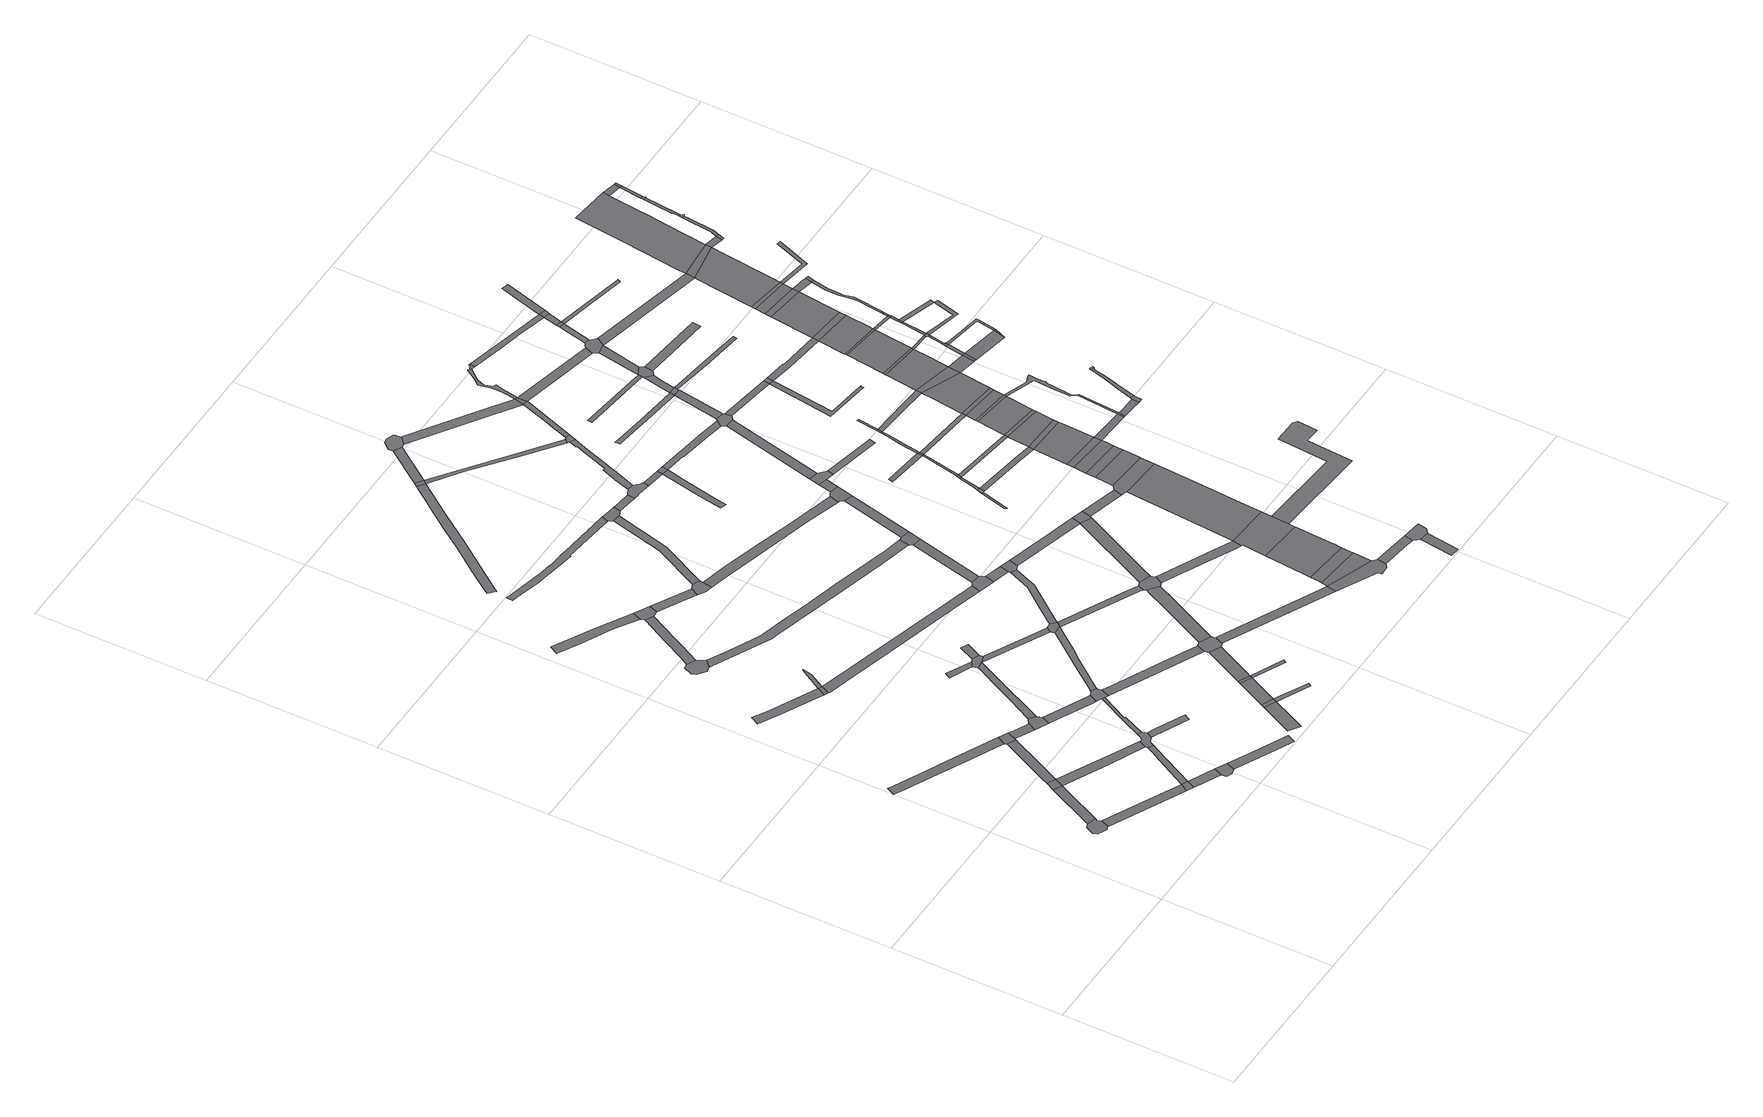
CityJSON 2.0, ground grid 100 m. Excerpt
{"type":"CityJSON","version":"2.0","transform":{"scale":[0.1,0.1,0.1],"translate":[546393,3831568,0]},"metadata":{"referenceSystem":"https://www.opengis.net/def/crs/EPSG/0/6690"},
"CityObjects":{
"road1":{"type":"Road","geometry":[{"type":"MultiSurface","lod":"1","boundaries":[[[0,1,2,3,4,5,6,7,8,9]]]}]},
"road2":{"type":"Road","attributes":{"RoadStructureAttribute.sectionType":"1"},"geometry":[{"type":"MultiSurface","lod":"1","boundaries":[[[10,0,9,11,12,13]]]}]},
"road3":{"type":"Road","attributes":{"RoadStructureAttribute.sectionType":"1"},"geometry":[{"type":"MultiSurface","lod":"1","boundaries":[[[14,15,16,17,7,6,18,19,20,21]]]}]},
"road4":{"type":"Road","geometry":[{"type":"MultiSurface","lod":"1","boundaries":[[[22,10,13,23]]]}]},
"road5":{"type":"Road","attributes":{"RoadStructureAttribute.sectionType":"1"},"geometry":[{"type":"MultiSurface","lod":"1","boundaries":[[[24,25,26,27,28,29,30,31,32,33,34,35,36]]]}]},
"road6":{"type":"Road","attributes":{"RoadStructureAttribute.sectionType":"1"},"geometry":[{"type":"MultiSurface","lod":"1","boundaries":[[[37,38,22,23,39,40,41,42]]]}]},
"road7":{"type":"Road","geometry":[{"type":"MultiSurface","lod":"1","boundaries":[[[21,20,43,44]]]}]},
"road8":{"type":"Road","attributes":{"RoadStructureAttribute.sectionType":"1"},"geometry":[{"type":"MultiSurface","lod":"1","boundaries":[[[45,23,13,46,47,48]]]}]},
"road9":{"type":"Road","attributes":{"RoadStructureAttribute.sectionType":"1"},"geometry":[{"type":"MultiSurface","lod":"1","boundaries":[[[49,50,44,43,51,52,53]]]}]},
"road10":{"type":"Road","attributes":{"RoadStructureAttribute.sectionType":"1"},"geometry":[{"type":"MultiSurface","lod":"1","boundaries":[[[54,55,56,57,58,59,60]]]}]},
"road11":{"type":"Road","attributes":{"RoadStructureAttribute.sectionType":"1"},"geometry":[{"type":"MultiSurface","lod":"1","boundaries":[[[61,62,63,21,44,64,65]]]}]},
"road12":{"type":"Road","geometry":[{"type":"MultiSurface","lod":"1","boundaries":[[[36,35,37,42,66,67]]]}]},
"road13":{"type":"Road","geometry":[{"type":"MultiSurface","lod":"1","boundaries":[[[68,53,52,69,70,71,72]]]}]},
"road14":{"type":"Road","attributes":{"RoadStructureAttribute.sectionType":"1"},"geometry":[{"type":"MultiSurface","lod":"1","boundaries":[[[73,74,75,67,66,76,77,78]]]}]},
"road15":{"type":"Road","geometry":[{"type":"MultiSurface","lod":"1","boundaries":[[[60,59,79,80]]]}]},
"road16":{"type":"Road","geometry":[{"type":"MultiSurface","lod":"1","boundaries":[[[81,78,77,82,83,84]]]}]},
"road17":{"type":"Road","geometry":[{"type":"MultiSurface","lod":"1","boundaries":[[[85,86,87,88,48,47,89,61,65,90,91,92,93,94,95]]]}]},
"road18":{"type":"Road","geometry":[{"type":"MultiSurface","lod":"1","boundaries":[[[96,97,98,99,100,101,102,103]]]}]},
"road19":{"type":"Road","attributes":{"RoadStructureAttribute.sectionType":"1"},"geometry":[{"type":"MultiSurface","lod":"1","boundaries":[[[104,105,72,71,106,107,108,109,110,111]]]}]},
"road20":{"type":"Road","geometry":[{"type":"MultiSurface","lod":"1","boundaries":[[[112,113,114,115,60,80]]]}]},
"road21":{"type":"Road","attributes":{"RoadStructureAttribute.sectionType":"1"},"geometry":[{"type":"MultiSurface","lod":"1","boundaries":[[[116,117,118,119,120,121,93,92]]]}]},
"road22":{"type":"Road","attributes":{"RoadStructureAttribute.sectionType":"1"},"geometry":[{"type":"MultiSurface","lod":"1","boundaries":[[[122,83,82,123,124,125,126]]]}]},
"road23":{"type":"Road","attributes":{"RoadStructureAttribute.sectionType":"1"},"geometry":[{"type":"MultiSurface","lod":"1","boundaries":[[[127,128,129,130,131,132,133]]]}]},
"road24":{"type":"Road","attributes":{"RoadStructureAttribute.sectionType":"1"},"geometry":[{"type":"MultiSurface","lod":"1","boundaries":[[[134,135,85,95,136,137,138]]]}]},
"road25":{"type":"Road","attributes":{"RoadStructureAttribute.sectionType":"1"},"geometry":[{"type":"MultiSurface","lod":"1","boundaries":[[[139,140,141,96,103,142,143,144]]]}]},
"road26":{"type":"Road","attributes":{"RoadStructureAttribute.sectionType":"1"},"geometry":[{"type":"MultiSurface","lod":"1","boundaries":[[[145,146,147,148,149,150,151,81,84]]]}]},
"road27":{"type":"Road","geometry":[{"type":"MultiSurface","lod":"1","boundaries":[[[152,153,154,126,125,155,156,134,138,157,158,159,160]]]}]},
"road28":{"type":"Road","geometry":[{"type":"MultiSurface","lod":"1","boundaries":[[[161,162,163,164,165]]]}]},
"road29":{"type":"Road","attributes":{"RoadStructureAttribute.sectionType":"1"},"geometry":[{"type":"MultiSurface","lod":"1","boundaries":[[[166,167,168,169,170,171,172,173]]]}]},
"road30":{"type":"Road","geometry":[{"type":"MultiSurface","lod":"1","boundaries":[[[133,132,139,144,174,175]]]}]},
"road31":{"type":"Road","geometry":[{"type":"MultiSurface","lod":"1","boundaries":[[[176,165,164,177,178,149,148,179,180]]]}]},
"road32":{"type":"Road","geometry":[{"type":"MultiSurface","lod":"1","boundaries":[[[181,166,173,182]]]}]},
"road33":{"type":"Road","geometry":[{"type":"MultiSurface","lod":"1","boundaries":[[[183,184,176,180]]]}]},
"road34":{"type":"Road","attributes":{"RoadStructureAttribute.sectionType":"1"},"geometry":[{"type":"MultiSurface","lod":"1","boundaries":[[[185,186,187,80,79,188,189,190,191,192,193,194]]]}]},
"road35":{"type":"Road","attributes":{"RoadStructureAttribute.sectionType":"1"},"geometry":[{"type":"MultiSurface","lod":"1","boundaries":[[[175,174,195,196,197]]]}]},
"road36":{"type":"Road","attributes":{"RoadStructureAttribute.sectionType":"1"},"geometry":[{"type":"MultiSurface","lod":"1","boundaries":[[[198,199,181,182,200]]]}]},
"road37":{"type":"Road","attributes":{"RoadStructureAttribute.sectionType":"1"},"geometry":[{"type":"MultiSurface","lod":"1","boundaries":[[[201,202,203,204,205,206,207,208,209,210,152,160]]]}]},
"road38":{"type":"Road","attributes":{"RoadStructureAttribute.sectionType":"1"},"geometry":[{"type":"MultiSurface","lod":"1","boundaries":[[[211,212,213,158,157,214,215,216,217,218]]]}]},
"road39":{"type":"Road","geometry":[{"type":"MultiSurface","lod":"1","boundaries":[[[219,220,221,222,182,173]]]}]},
"road40":{"type":"Road","attributes":{"RoadStructureAttribute.sectionType":"1"},"geometry":[{"type":"MultiSurface","lod":"1","boundaries":[[[223,224,179,148,225,226]]]}]},
"road41":{"type":"Road","geometry":[{"type":"MultiSurface","lod":"1","boundaries":[[[227,198,200,228]]]}]},
"road42":{"type":"Road","geometry":[{"type":"MultiSurface","lod":"1","boundaries":[[[229,230,197,196,231,232,233,234,235]]]}]},
"road43":{"type":"Road","attributes":{"RoadStructureAttribute.sectionType":"1"},"geometry":[{"type":"MultiSurface","lod":"1","boundaries":[[[236,237,238,239,240,241,242,243,244,102,101,245,246,247,248,249,250,251]]]}]},
"road44":{"type":"Road","attributes":{"RoadStructureAttribute.sectionType":"1"},"geometry":[{"type":"MultiSurface","lod":"1","boundaries":[[[252,253,254,255,256,257,258,259,260,261,262,263,264,265,266,267,268,269,270,271,272,273,274,275,276,277,278,279,280,281]]]}]},
"road45":{"type":"Road","attributes":{"RoadStructureAttribute.sectionType":"1"},"geometry":[{"type":"MultiSurface","lod":"1","boundaries":[[[282,283,227,228,284,285,286]]]}]},
"road46":{"type":"Road","geometry":[{"type":"MultiSurface","lod":"1","boundaries":[[[287,288,289,228,200]]]}]},
"road47":{"type":"Road","attributes":{"RoadStructureAttribute.sectionType":"1"},"geometry":[{"type":"MultiSurface","lod":"1","boundaries":[[[290,291,292,293,294,295,296,297,298,299,300,301,302,303,304,305,306,307,308,309]]]}]},
"road48":{"type":"Road","geometry":[{"type":"MultiSurface","lod":"1","boundaries":[[[310,226,225,311,312,313,207,206,314]]]}]},
"road49":{"type":"Road","geometry":[{"type":"MultiSurface","lod":"1","boundaries":[[[315,316,317,218,217,282,286,318,319,320,321,322,323]]]}]},
"road50":{"type":"Road","attributes":{"RoadStructureAttribute.sectionType":"1"},"geometry":[{"type":"MultiSurface","lod":"1","boundaries":[[[324,325,229,235,326,327]]]}]},
"road51":{"type":"Road","attributes":{"RoadStructureAttribute.sectionType":"1"},"geometry":[{"type":"MultiSurface","lod":"1","boundaries":[[[328,329,330,331,332,310,314,333,334,335,336]]]}]},
"road52":{"type":"Road","attributes":{"RoadStructureAttribute.sectionType":"1"},"geometry":[{"type":"MultiSurface","lod":"1","boundaries":[[[337,314,206,338,339,340,341,342,343]]]}]},
"road53":{"type":"Road","geometry":[{"type":"MultiSurface","lod":"1","boundaries":[[[344,194,193,345,346,347]]]}]},
"road54":{"type":"Road","attributes":{"RoadStructureAttribute.sectionType":"1"},"geometry":[{"type":"MultiSurface","lod":"1","boundaries":[[[348,349,350,351,352,315,323,353,354,355,356]]]}]},
"road55":{"type":"Road","attributes":{"RoadStructureAttribute.sectionType":"1"},"geometry":[{"type":"MultiSurface","lod":"1","boundaries":[[[357,358,359,234,233,360,361,362,363,364]]]}]},
"road56":{"type":"Road","geometry":[{"type":"MultiSurface","lod":"1","boundaries":[[[365,281,280,324,327,366,367]]]}]},
"road57":{"type":"Road","geometry":[{"type":"MultiSurface","lod":"1","boundaries":[[[368,290,309,369]]]}]},
"road58":{"type":"Road"},
"road59":{"type":"Road","attributes":{"RoadStructureAttribute.sectionType":"1"},"geometry":[{"type":"MultiSurface","lod":"1","boundaries":[[[346,345,370,371]]]}]},
"road60":{"type":"Road","attributes":{"RoadStructureAttribute.sectionType":"1"},"geometry":[{"type":"MultiSurface","lod":"1","boundaries":[[[372,373,321,320,374,375,376]]]}]},
"road61":{"type":"Road","attributes":{"RoadStructureAttribute.sectionType":"1"},"geometry":[{"type":"MultiSurface","lod":"1","boundaries":[[[377,378,379,344,347,380]]]}]},
"road62":{"type":"Road","geometry":[{"type":"MultiSurface","lod":"1","boundaries":[[[371,370,381,328,336,382,383,384]]]}]},
"road63":{"type":"Road","attributes":{"RoadStructureAttribute.sectionType":"1"},"geometry":[{"type":"MultiSurface","lod":"1","boundaries":[[[385,367,366,386,387]]]}]},
"road64":{"type":"Road","attributes":{"RoadStructureAttribute.sectionType":"1"},"geometry":[{"type":"MultiSurface","lod":"1","boundaries":[[[388,368,369,389,390,391]]]}]},
"road65":{"type":"Road","geometry":[{"type":"MultiSurface","lod":"1","boundaries":[[[392,393,394,343,342,395,348,356,396,397,398,399,400,401,402]]]}]},
"road66":{"type":"Road","geometry":[{"type":"MultiSurface","lod":"1","boundaries":[[[403,251,250,377,380,404]]]}]},
"road67":{"type":"Road","geometry":[{"type":"MultiSurface","lod":"1","boundaries":[[[405,387,386,406,407,408,409,410,411,412,413,414,415,416]]]}]},
"road68":{"type":"Road","attributes":{"RoadStructureAttribute.sectionType":"1"},"geometry":[{"type":"MultiSurface","lod":"1","boundaries":[[[417,369,309,418,419,420,421]]]}]},
"road69":{"type":"Road","geometry":[{"type":"MultiSurface","lod":"1","boundaries":[[[422,423,424,388,391,425,426,427]]]}]},
"road70":{"type":"Road","attributes":{"RoadStructureAttribute.sectionType":"1"},"geometry":[{"type":"MultiSurface","lod":"1","boundaries":[[[428,429,430,431,432,433,434,435,436,437,438,439,440]]]}]},
"road71":{"type":"Road","attributes":{"RoadStructureAttribute.sectionType":"1"},"geometry":[{"type":"MultiSurface","lod":"1","boundaries":[[[441,442,403,404,443]]]}]},
"road72":{"type":"Road","attributes":{"RoadStructureAttribute.sectionType":"1"},"geometry":[{"type":"MultiSurface","lod":"1","boundaries":[[[444,445,384,383,446,447]]]}]},
"road73":{"type":"Road","attributes":{"RoadStructureAttribute.sectionType":"1"},"geometry":[{"type":"MultiSurface","lod":"1","boundaries":[[[448,411,410,428,449]]]}]},
"road74":{"type":"Road","attributes":{"RoadStructureAttribute.sectionType":"1"},"geometry":[{"type":"MultiSurface","lod":"1","boundaries":[[[446,450,451,392,402,452,453]]]}]},
"road75":{"type":"Road","attributes":{"RoadStructureAttribute.sectionType":"1"},"geometry":[{"type":"MultiSurface","lod":"1","boundaries":[[[454,399,398,455,456,457,458,459]]]}]},
"road76":{"type":"Road","attributes":{"RoadStructureAttribute.sectionType":"1"},"geometry":[{"type":"MultiSurface","lod":"1","boundaries":[[[460,461,462,463,464,465,466,467,468,405,416,469,470,471,472,473,474,475]]]}]},
"road77":{"type":"Road","geometry":[{"type":"MultiSurface","lod":"1","boundaries":[[[449,428,440,476,477]]]}]},
"road78":{"type":"Road","geometry":[{"type":"MultiSurface","lod":"1","boundaries":[[[478,479,480,364,363,481,441,443,482,483]]]}]},
"road79":{"type":"Road","geometry":[{"type":"MultiSurface","lod":"1","boundaries":[[[376,375,484,485,486,487,488,489,490,491]]]}]},
"road80":{"type":"Road","attributes":{"function":"3","RoadStructureAttribute.sectionType":"1"},"geometry":[{"type":"MultiSurface","lod":"1","boundaries":[[[492,493,376,491,494,495]]]}]},
"road81":{"type":"Road","attributes":{"RoadStructureAttribute.sectionType":"1"},"geometry":[{"type":"MultiSurface","lod":"1","boundaries":[[[496,478,483,497]]]}]},
"road82":{"type":"Road","geometry":[{"type":"MultiSurface","lod":"1","boundaries":[[[498,499,492,495,500]]]}]},
"road83":{"type":"Road","attributes":{"RoadStructureAttribute.sectionType":"1"},"geometry":[{"type":"MultiSurface","lod":"1","boundaries":[[[501,502,503,426,425,504,505,506,507]]]}]},
"road84":{"type":"Road","geometry":[{"type":"MultiSurface","lod":"1","boundaries":[[[508,421,420,460,475,509]]]}]},
"road85":{"type":"Road","geometry":[{"type":"MultiSurface","lod":"1","boundaries":[[[510,496,497,511,512,513]]]}]},
"road86":{"type":"Road","geometry":[{"type":"MultiSurface","lod":"1","boundaries":[[[447,446,453,514,515]]]}]},
"road87":{"type":"Road","attributes":{"function":"3","RoadStructureAttribute.sectionType":"1"},"geometry":[{"type":"MultiSurface","lod":"1","boundaries":[[[516,517,498,500,518,519,520]]]}]},
"road88":{"type":"Road","geometry":[{"type":"MultiSurface","lod":"1","boundaries":[[[521,522,523,524,525,526]]]}]},
"road89":{"type":"Road","attributes":{"RoadStructureAttribute.sectionType":"1"},"geometry":[{"type":"MultiSurface","lod":"1","boundaries":[[[527,528,529,530,531,477,476,532,533,534,535,536,537]]]}]},
"road90":{"type":"Road","geometry":[{"type":"MultiSurface","lod":"1","boundaries":[[[538,521,526,539,540]]]}]},
"road91":{"type":"Road","attributes":{"RoadStructureAttribute.sectionType":"1"},"geometry":[{"type":"MultiSurface","lod":"1","boundaries":[[[506,541,542,508,509,543,544]]]}]},
"road92":{"type":"Road","geometry":[{"type":"MultiSurface","lod":"1","boundaries":[[[459,458,545,546,516,520,547,548,549,550]]]}]},
"road93":{"type":"Road","attributes":{"RoadStructureAttribute.sectionType":"1"},"geometry":[{"type":"MultiSurface","lod":"1","boundaries":[[[551,552,538,540,553]]]}]},
"road94":{"type":"Road","attributes":{"RoadStructureAttribute.sectionType":"1"},"geometry":[{"type":"MultiSurface","lod":"1","boundaries":[[[515,514,554,555]]]}]},
"road95":{"type":"Road","attributes":{"RoadStructureAttribute.sectionType":"1"},"geometry":[{"type":"MultiSurface","lod":"1","boundaries":[[[556,557,489,488,558,559,560,561,562,563]]]}]},
"road96":{"type":"Road","attributes":{"RoadStructureAttribute.sectionType":"1"},"geometry":[{"type":"MultiSurface","lod":"1","boundaries":[[[564,510,513,565]]]}]},
"road97":{"type":"Road","geometry":[{"type":"MultiSurface","lod":"1","boundaries":[[[566,551,553,567]]]}]},
"road98":{"type":"Road","geometry":[{"type":"MultiSurface","lod":"1","boundaries":[[[568,569,570,571,572,573]]]}]},
"road99":{"type":"Road","attributes":{"RoadStructureAttribute.sectionType":"1"},"geometry":[{"type":"MultiSurface","lod":"1","boundaries":[[[574,575,512,511]]]}]},
"road100":{"type":"Road","geometry":[{"type":"MultiSurface","lod":"1","boundaries":[[[507,506,544,576]]]}]},
"road101":{"type":"Road","attributes":{"RoadStructureAttribute.sectionType":"1"},"geometry":[{"type":"MultiSurface","lod":"1","boundaries":[[[577,578,579,580,581,582,583,584]]]}]},
"road102":{"type":"Road","attributes":{"RoadStructureAttribute.sectionType":"1"},"geometry":[{"type":"MultiSurface","lod":"1","boundaries":[[[585,586,572,587,566,567]]]}]},
"road103":{"type":"Road","geometry":[{"type":"MultiSurface","lod":"1","boundaries":[[[588,589,590,591]]]}]},
"road104":{"type":"Road","attributes":{"function":"3","RoadStructureAttribute.sectionType":"1"},"geometry":[{"type":"MultiSurface","lod":"1","boundaries":[[[592,593,594,459,550,595,596,597,598,599]]]}]},
"road105":{"type":"Road","attributes":{"RoadStructureAttribute.sectionType":"1"},"geometry":[{"type":"MultiSurface","lod":"1","boundaries":[[[600,540,539,601,602,603]]]}]},
"road106":{"type":"Road","geometry":[{"type":"MultiSurface","lod":"1","boundaries":[[[573,572,586,604]]]}]},
"road107":{"type":"Road","geometry":[{"type":"MultiSurface","lod":"1","boundaries":[[[563,562,588,591,605,606]]]}]},
"road108":{"type":"Road","attributes":{"RoadStructureAttribute.sectionType":"1"},"geometry":[{"type":"MultiSurface","lod":"1","boundaries":[[[607,608,609,610,611,612,613,614,507,576,615,616,617,618,619,620,621,622,623,624]]]}]},
"road109":{"type":"Road","geometry":[{"type":"MultiSurface","lod":"1","boundaries":[[[625,537,536,564,565,626,627,628,629]]]}]},
"road110":{"type":"Road","attributes":{"RoadStructureAttribute.sectionType":"1"},"geometry":[{"type":"MultiSurface","lod":"1","boundaries":[[[630,631,632,633,634,635,636]]]}]},
"road111":{"type":"Road","attributes":{"RoadStructureAttribute.sectionType":"1"},"geometry":[{"type":"MultiSurface","lod":"1","boundaries":[[[637,567,553,638,639]]]}]},
"road112":{"type":"Road","attributes":{"RoadStructureAttribute.sectionType":"1"},"geometry":[{"type":"MultiSurface","lod":"1","boundaries":[[[640,641,642,573,604,643,644,645]]]}]},
"road113":{"type":"Road","geometry":[{"type":"MultiSurface","lod":"1","boundaries":[[[646,647,555,554,648,592,599,649]]]}]},
"road114":{"type":"Road","attributes":{"RoadStructureAttribute.sectionType":"1"},"geometry":[{"type":"MultiSurface","lod":"1","boundaries":[[[650,651,583,652,625,629]]]}]},
"road115":{"type":"Road","geometry":[{"type":"MultiSurface","lod":"1","boundaries":[[[653,654,624,623,655,656]]]}]},
"road116":{"type":"Road","geometry":[{"type":"MultiSurface","lod":"1","boundaries":[[[657,640,645,658]]]}]},
"road117":{"type":"Road","attributes":{"function":"3","RoadStructureAttribute.sectionType":"1"},"geometry":[{"type":"MultiSurface","lod":"1","boundaries":[[[659,660,646,649,661,662]]]}]},
"road118":{"type":"Road","geometry":[{"type":"MultiSurface","lod":"1","boundaries":[[[663,664,665,657,658]]]}]},
"road119":{"type":"Road","attributes":{"RoadStructureAttribute.sectionType":"1"},"geometry":[{"type":"MultiSurface","lod":"1","boundaries":[[[576,544,666,667]]]}]},
"road120":{"type":"Road","geometry":[{"type":"MultiSurface","lod":"1","boundaries":[[[668,659,662,669]]]}]},
"road121":{"type":"Road","geometry":[{"type":"MultiSurface","lod":"1","boundaries":[[[670,584,583,651,671]]]}]},
"road122":{"type":"Road","attributes":{"RoadStructureAttribute.sectionType":"1"},"geometry":[{"type":"MultiSurface","lod":"1","boundaries":[[[672,604,586,673,674]]]}]},
"road123":{"type":"Road","attributes":{"function":"3","RoadStructureAttribute.sectionType":"1"},"geometry":[{"type":"MultiSurface","lod":"1","boundaries":[[[675,668,669,676,677]]]}]},
"road124":{"type":"Road","geometry":[{"type":"MultiSurface","lod":"1","boundaries":[[[678,675,677,679]]]}]},
"road125":{"type":"Road","attributes":{"RoadStructureAttribute.sectionType":"1"},"geometry":[{"type":"MultiSurface","lod":"1","boundaries":[[[628,627,680,681,682]]]}]},
"road126":{"type":"Road","attributes":{"RoadStructureAttribute.sectionType":"1"},"geometry":[{"type":"MultiSurface","lod":"1","boundaries":[[[683,584,670,684,685,686,687]]]}]},
"road127":{"type":"Road","attributes":{"function":"3","RoadStructureAttribute.sectionType":"1"},"geometry":[{"type":"MultiSurface","lod":"1","boundaries":[[[602,688,678,679,689,690]]]}]},
"road128":{"type":"Road","geometry":[{"type":"MultiSurface","lod":"1","boundaries":[[[691,636,635,683,687,692,693]]]}]},
"road129":{"type":"Road","geometry":[{"type":"MultiSurface","lod":"1","boundaries":[[[603,602,690,694]]]}]},
"road130":{"type":"Road","attributes":{"RoadStructureAttribute.sectionType":"1"},"geometry":[{"type":"MultiSurface","lod":"1","boundaries":[[[695,658,645,696,697,698]]]}]},
"road131":{"type":"Road","attributes":{"RoadStructureAttribute.sectionType":"1"},"geometry":[{"type":"MultiSurface","lod":"1","boundaries":[[[699,700,701,702,703,704,705,706,707,708,549,548]]]}]},
"road132":{"type":"Road","attributes":{"function":"3","RoadStructureAttribute.sectionType":"1"},"geometry":[{"type":"MultiSurface","lod":"1","boundaries":[[[638,709,710,603,694,711,712]]]}]},
"road133":{"type":"Road","attributes":{"RoadStructureAttribute.sectionType":"1"},"geometry":[{"type":"MultiSurface","lod":"1","boundaries":[[[713,714,715,636,691]]]}]},
"road134":{"type":"Road","geometry":[{"type":"MultiSurface","lod":"1","boundaries":[[[639,638,712,716]]]}]},
"road135":{"type":"Road","attributes":{"RoadStructureAttribute.sectionType":"1"},"geometry":[{"type":"MultiSurface","lod":"1","boundaries":[[[717,656,655,718,719,720,721]]]}]},
"road136":{"type":"Road","attributes":{"RoadStructureAttribute.sectionType":"1"},"geometry":[{"type":"MultiSurface","lod":"1","boundaries":[[[681,722,723,724,725,726,727,728]]]}]},
"road137":{"type":"Road","geometry":[{"type":"MultiSurface","lod":"1","boundaries":[[[682,681,728,729]]]}]},
"road138":{"type":"Road","attributes":{"function":"3","RoadStructureAttribute.sectionType":"1"},"geometry":[{"type":"MultiSurface","lod":"1","boundaries":[[[730,731,732,733,639,716,734,735]]]}]},
"road139":{"type":"Road","geometry":[{"type":"MultiSurface","lod":"1","boundaries":[[[736,737,667,666,715,714,738,739,740]]]}]},
"road140":{"type":"Road","attributes":{"RoadStructureAttribute.sectionType":"1"},"geometry":[{"type":"MultiSurface","lod":"1","boundaries":[[[741,742,743,744,745,670,671]]]}]},
"road141":{"type":"Road","geometry":[{"type":"MultiSurface","lod":"1","boundaries":[[[746,730,735,747,748]]]}]},
"road142":{"type":"Road","attributes":{"RoadStructureAttribute.sectionType":"1"},"geometry":[{"type":"MultiSurface","lod":"1","boundaries":[[[679,677,749,750]]]}]},
"road143":{"type":"Road","attributes":{"RoadStructureAttribute.sectionType":"1"},"geometry":[{"type":"MultiSurface","lod":"1","boundaries":[[[673,751,746,748,752]]]}]},
"road144":{"type":"Road","geometry":[{"type":"MultiSurface","lod":"1","boundaries":[[[674,673,752,753]]]}]},
"road145":{"type":"Road","attributes":{"RoadStructureAttribute.sectionType":"1"},"geometry":[{"type":"MultiSurface","lod":"1","boundaries":[[[754,755,736,740,756]]]}]},
"road146":{"type":"Road","attributes":{"RoadStructureAttribute.sectionType":"1"},"geometry":[{"type":"MultiSurface","lod":"1","boundaries":[[[757,758,759,693,692]]]}]},
"road147":{"type":"Road","attributes":{"function":"3","RoadStructureAttribute.sectionType":"1"},"geometry":[{"type":"MultiSurface","lod":"1","boundaries":[[[697,760,761,762,674,753,763,764]]]}]},
"road148":{"type":"Road","geometry":[{"type":"MultiSurface","lod":"1","boundaries":[[[765,754,756,766]]]}]},
"road149":{"type":"Road","attributes":{"RoadStructureAttribute.sectionType":"1"},"geometry":[{"type":"MultiSurface","lod":"1","boundaries":[[[767,768,769,770,771,772,773,774,775,776,777,778,779,780,781,747,735,782,783,784,785,786,787,750,749,788,789]]]}]},
"road150":{"type":"Road","attributes":{"RoadStructureAttribute.sectionType":"1"},"geometry":[{"type":"MultiSurface","lod":"1","boundaries":[[[790,791,729,728,792,793,794]]]}]},
"road151":{"type":"Road","geometry":[{"type":"MultiSurface","lod":"1","boundaries":[[[698,697,764,795]]]}]},
"road152":{"type":"Road","attributes":{"RoadStructureAttribute.sectionType":"1"},"geometry":[{"type":"MultiSurface","lod":"1","boundaries":[[[720,765,766,796]]]}]},
"road153":{"type":"Road","geometry":[{"type":"MultiSurface","lod":"1","boundaries":[[[789,788,797,798,799]]]}]},
"road154":{"type":"Road","geometry":[{"type":"MultiSurface","lod":"1","boundaries":[[[721,720,796,800]]]}]},
"road155":{"type":"Road","attributes":{"function":"3","RoadStructureAttribute.sectionType":"1"},"geometry":[{"type":"MultiSurface","lod":"1","boundaries":[[[801,802,698,795,803,804,805,806]]]}]},
"road156":{"type":"Road","geometry":[{"type":"MultiSurface","lod":"1","boundaries":[[[807,801,806,808]]]}]},
"road157":{"type":"Road","geometry":[{"type":"MultiSurface","lod":"1","boundaries":[[[809,799,798,810,811]]]}]},
"road158":{"type":"Road","attributes":{"RoadStructureAttribute.sectionType":"1"},"geometry":[{"type":"MultiSurface","lod":"1","boundaries":[[[812,813,721,800,814]]]}]},
"road159":{"type":"Road","attributes":{"function":"3","RoadStructureAttribute.sectionType":"1"},"geometry":[{"type":"MultiSurface","lod":"1","boundaries":[[[815,807,808,816,817,818]]]}]},
"road160":{"type":"Road","attributes":{"RoadStructureAttribute.sectionType":"1"},"geometry":[{"type":"MultiSurface","lod":"1","boundaries":[[[819,820,821,822,795,764,823,824,825,826]]]}]},
"road161":{"type":"Road","attributes":{"RoadStructureAttribute.sectionType":"1"},"geometry":[{"type":"MultiSurface","lod":"1","boundaries":[[[827,828,829,830,831,766,756]]]}]},
"road162":{"type":"Road","attributes":{"RoadStructureAttribute.sectionType":"1"},"geometry":[{"type":"MultiSurface","lod":"1","boundaries":[[[738,714,832,833,834,835]]]}]},
"road163":{"type":"Road","attributes":{"RoadStructureAttribute.sectionType":"1"},"geometry":[{"type":"MultiSurface","lod":"1","boundaries":[[[836,837,838,839,809,811,840,841,842,843,844,845]]]}]},
"road164":{"type":"Road","geometry":[{"type":"MultiSurface","lod":"1","boundaries":[[[846,815,818,847]]]}]},
"road165":{"type":"Road","geometry":[{"type":"MultiSurface","lod":"1","boundaries":[[[826,825,848,849]]]}]},
"road166":{"type":"Road","attributes":{"function":"3","RoadStructureAttribute.sectionType":"1"},"geometry":[{"type":"MultiSurface","lod":"1","boundaries":[[[793,846,847,850,851,852,853]]]}]},
"road167":{"type":"Road","attributes":{"RoadStructureAttribute.sectionType":"1"},"geometry":[{"type":"MultiSurface","lod":"1","boundaries":[[[854,826,849,855]]]}]},
"road168":{"type":"Road","attributes":{"RoadStructureAttribute.sectionType":"1"},"geometry":[{"type":"MultiSurface","lod":"1","boundaries":[[[808,806,856,857]]]}]},
"road169":{"type":"Road","geometry":[{"type":"MultiSurface","lod":"1","boundaries":[[[794,793,853,858]]]}]},
"road170":{"type":"Road","geometry":[{"type":"MultiSurface","lod":"1","boundaries":[[[859,836,845,860]]]}]},
"road171":{"type":"Road","geometry":[{"type":"MultiSurface","lod":"1","boundaries":[[[861,854,855,862]]]}]},
"road172":{"type":"Road","attributes":{"RoadStructureAttribute.sectionType":"1"},"geometry":[{"type":"MultiSurface","lod":"1","boundaries":[[[863,864,865,866,861,862]]]}]},
"road173":{"type":"Road","attributes":{"RoadStructureAttribute.sectionType":"1"},"geometry":[{"type":"MultiSurface","lod":"1","boundaries":[[[867,868,849,848,869,870]]]}]},
"road174":{"type":"Road","geometry":[{"type":"MultiSurface","lod":"1","boundaries":[[[857,856,866,865,871,872]]]}]},
"road175":{"type":"Road","attributes":{"function":"3","RoadStructureAttribute.sectionType":"1"},"geometry":[{"type":"MultiSurface","lod":"1","boundaries":[[[873,874,794,858,875]]]}]},
"road176":{"type":"Road","attributes":{"RoadStructureAttribute.sectionType":"1"},"geometry":[{"type":"MultiSurface","lod":"1","boundaries":[[[876,877,872,871,878,879]]]}]},
"road177":{"type":"Road","attributes":{"RoadStructureAttribute.sectionType":"1"},"geometry":[{"type":"MultiSurface","lod":"1","boundaries":[[[847,818,880,881]]]}]},
"road178":{"type":"Road","attributes":{"RoadStructureAttribute.sectionType":"1"},"geometry":[{"type":"MultiSurface","lod":"1","boundaries":[[[882,883,884,862,855,885,886,870,887]]]}]},
"road179":{"type":"Road","geometry":[{"type":"MultiSurface","lod":"1","boundaries":[[[888,873,875,889]]]}]},
"road180":{"type":"Road","geometry":[{"type":"MultiSurface","lod":"1","boundaries":[[[890,876,879,891]]]}]},
"road181":{"type":"Road","attributes":{"RoadStructureAttribute.sectionType":"1"},"geometry":[{"type":"MultiSurface","lod":"1","boundaries":[[[880,890,891,892,893]]]}]},
"road182":{"type":"Road","attributes":{"function":"3","RoadStructureAttribute.sectionType":"1"},"geometry":[{"type":"MultiSurface","lod":"1","boundaries":[[[894,888,889,895]]]}]},
"road183":{"type":"Road","geometry":[{"type":"MultiSurface","lod":"1","boundaries":[[[881,880,893,896]]]}]},
"road184":{"type":"Road","geometry":[{"type":"MultiSurface","lod":"1","boundaries":[[[870,869,887]]]}]},
"road185":{"type":"Road","geometry":[{"type":"MultiSurface","lod":"1","boundaries":[[[897,894,895,898]]]}]},
"road186":{"type":"Road","attributes":{"RoadStructureAttribute.sectionType":"1"},"geometry":[{"type":"MultiSurface","lod":"1","boundaries":[[[899,900,881,896,901]]]}]},
"road187":{"type":"Road","geometry":[{"type":"MultiSurface","lod":"1","boundaries":[[[902,899,901,903]]]}]},
"road188":{"type":"Road","attributes":{"RoadStructureAttribute.sectionType":"1"},"geometry":[{"type":"MultiSurface","lod":"1","boundaries":[[[904,905,906,871,865,907,908]]]}]},
"road189":{"type":"Road","attributes":{"RoadStructureAttribute.sectionType":"1"},"geometry":[{"type":"MultiSurface","lod":"1","boundaries":[[[891,879,904,909]]]}]},
"road190":{"type":"Road","attributes":{"RoadStructureAttribute.sectionType":"1"},"geometry":[{"type":"MultiSurface","lod":"1","boundaries":[[[910,911,912,913,914,915,916,902,903,917,918,919,920,921,922,923,924,925,926]]]}]},
"road191":{"type":"Road","attributes":{"function":"3","RoadStructureAttribute.sectionType":"1"},"geometry":[{"type":"MultiSurface","lod":"1","boundaries":[[[927,928,929,930,834,897,898]]]}]},
"road192":{"type":"Road","attributes":{"RoadStructureAttribute.sectionType":"1"},"geometry":[{"type":"MultiSurface","lod":"1","boundaries":[[[931,932,889,875,933,934,910,935]]]}]},
"road193":{"type":"Road","geometry":[{"type":"MultiSurface","lod":"1","boundaries":[[[936,935,910,926,937,938]]]}]},
"road194":{"type":"Road","geometry":[{"type":"MultiSurface","lod":"1","boundaries":[[[939,835,834,930]]]}]},
"road195":{"type":"Road","attributes":{"RoadStructureAttribute.sectionType":"1"},"geometry":[{"type":"MultiSurface","lod":"1","boundaries":[[[940,941,942,943,898,895]]]}]},
"road196":{"type":"Road","attributes":{"RoadStructureAttribute.sectionType":"1"},"geometry":[{"type":"MultiSurface","lod":"1","boundaries":[[[944,945,946,947,948,835,939,949,950,951,952,953,954]]]}]},
"road197":{"type":"Road","attributes":{"RoadStructureAttribute.sectionType":"1"},"geometry":[{"type":"MultiSurface","lod":"1","boundaries":[[[955,939,930,956,957]]]}]},
"road198":{"type":"Road","geometry":[{"type":"MultiSurface","lod":"1","boundaries":[[[957,956,958,959,960]]]}]},
"road199":{"type":"Road","attributes":{"RoadStructureAttribute.sectionType":"1"},"geometry":[{"type":"MultiSurface","lod":"1","boundaries":[[[961,962,957,960,963,964,965]]]}]},
"road200":{"type":"Road","geometry":[{"type":"MultiSurface","lod":"1","boundaries":[[[966,961,965,967,968]]]}]},
"road201":{"type":"Road","attributes":{"RoadStructureAttribute.sectionType":"1"},"geometry":[{"type":"MultiSurface","lod":"1","boundaries":[[[969,970,971,972,973,966,968,974,975]]]}]},
"road202":{"type":"Road","geometry":[{"type":"MultiSurface","lod":"1","boundaries":[[[976,969,975,977,978]]]}]},
"road203":{"type":"Road","attributes":{"RoadStructureAttribute.sectionType":"1"},"geometry":[{"type":"MultiSurface","lod":"1","boundaries":[[[954,953,979,980]]]}]},
"road204":{"type":"Road","attributes":{"RoadStructureAttribute.sectionType":"1"},"geometry":[{"type":"MultiSurface","lod":"1","boundaries":[[[979,976,978,981,982]]]}]},
"road205":{"type":"Road","geometry":[{"type":"MultiSurface","lod":"1","boundaries":[[[980,979,982,983]]]}]}
},
"vertices":[
[303,605,0],[279,597,0],[254,548,0],[257,546,0],[264,522,0],[313,498,0],[338,507,0],[359,556,0],[351,579,0],[356,589,0],
[438,883,0],[462,810,0],[482,851,0],[486,860,0],
[798,342,0],[792,345,0],[532,472,0],[371,550,0],[348,502,0],[606,375,0],[767,297,0],[799,341,0],
[462,933,0],[510,910,0],
[582,1347,0],[356,1454,0],[244,1507,0],[59,1597,0],[27,1613,0],[3,1564,0],[66,1533,0],[245,1446,0],[336,1403,0],[468,1338,0],[567,1292,0],[612,1270,0],[637,1319,0],
[617,1256,0],[481,973,0],[512,914,0],[582,1058,0],[659,1218,0],[665,1232,0],
[807,277,0],[831,325,0],
[814,762,0],[742,733,0],[948,640,0],[970,687,0],
[850,315,0],[833,324,0],[826,267,0],[958,204,0],[981,253,0],
[235,2423,0],[210,2438,0],[144,2474,0],[118,2423,0],[236,2361,0],[473,2240,0],[499,2290,0],
[948,625,0],[931,588,0],[901,535,0],[963,581,0],[979,608,0],
[670,1242,0],[691,1293,0],
[1035,227,0],[964,174,0],[991,162,0],[1026,170,0],[1050,220,0],
[797,1241,0],[744,1266,0],[706,1285,0],[681,1237,0],[780,1189,0],[804,1238,0],
[495,2230,0],[520,2280,0],
[832,1257,0],[856,1152,0],[879,1201,0],[869,1232,0],
[1010,722,0],[1000,699,0],[997,693,0],[982,681,0],[948,630,0],[984,618,0],[995,638,0],[1025,651,0],[1045,686,0],[1040,699,0],[1034,711,0],
[322,2956,0],[295,2953,0],[273,2903,0],[281,2876,0],[329,2841,0],[361,2849,0],[396,2887,0],[370,2932,0],
[1366,66,0],[1254,120,0],[1030,168,0],[1080,144,0],[1260,56,0],[1342,16,0],[1360,8,0],[1383,57,0],
[571,2371,0],[578,2408,0],[583,2431,0],[571,2411,0],
[1077,627,0],[1078,626,0],[1239,551,0],[1247,568,0],[1255,586,0],[1094,663,0],
[1127,1082,0],[903,1129,0],[1104,1032,0],[1118,1025,0],[1142,1075,0],
[330,3489,0],[91,3617,0],[64,3568,0],[192,3497,0],[368,3412,0],[496,3330,0],[518,3383,0],
[1152,1009,0],[1051,811,0],[1091,837,0],[1083,842,0],[1165,1003,0],
[504,3305,0],[418,3140,0],[352,3006,0],[431,3047,0],[463,3110,0],[552,3281,0],
[943,1387,0],[946,1393,0],[962,1428,0],[1082,1672,0],[1038,1666,0],[944,1478,0],[907,1404,0],
[1171,1087,0],[1169,1084,0],[1166,1081,0],[1141,1014,0],[1151,1009,0],[1185,993,0],[1206,1045,0],[1203,1068,0],[1203,1072,0],
[919,1790,0],[910,1772,0],[902,1755,0],[1027,1699,0],[1060,1720,0],
[1505,269,0],[1413,77,0],[1475,36,0],[1543,177,0],[1543,178,0],[1550,192,0],[1568,230,0],[1572,237,0],
[587,3284,0],[606,3336,0],
[1081,1729,0],[1028,1695,0],[1037,1668,0],[1124,1689,0],[1122,1710,0],
[1515,289,0],[1582,259,0],
[1163,1799,0],[1122,1818,0],
[1405,2041,0],[528,2278,0],[522,2280,0],[504,2225,0],[616,2195,0],[776,2152,0],[816,2141,0],[1320,2007,0],[1537,1949,0],[1551,2001,0],
[692,3230,0],[798,3171,0],[825,3219,0],
[1599,462,0],[1579,421,0],[1665,430,0],
[1209,1080,0],[1348,1259,0],[1382,1300,0],[1498,1449,0],[1503,1456,0],[1510,1464,0],[1458,1460,0],[1332,1299,0],[1295,1250,0],[1182,1101,0],
[1654,828,0],[1228,1034,0],[1218,1038,0],[1194,989,0],[1405,888,0],[1703,745,0],[1714,739,0],[1736,789,0],
[1762,146,0],[1767,154,0],[1772,161,0],[1771,162,0],
[1470,1516,0],[1253,1626,0],[1454,1488,0],[1471,1515,0],
[1608,480,0],[1673,448,0],
[855,3229,0],[844,3225,0],[833,3151,0],[845,3144,0],[885,3135,0],[897,3192,0],[897,3212,0],
[1546,2516,0],[1524,2523,0],[1411,2552,0],[1251,2596,0],[990,2663,0],[885,2692,0],[714,2735,0],[694,2742,0],[521,2823,0],[376,2839,0],[710,2678,0],[733,2675,0],[1199,2550,0],[1457,2480,0],[1657,2432,0],[1669,2490,0],
[987,3886,0],[940,3891,0],[938,3891,0],[897,3896,0],[785,3908,0],[708,3917,0],[706,3917,0],[652,3922,0],[634,3923,0],[617,3926,0],[557,3937,0],[527,3943,0],[491,3951,0],[471,3955,0],[409,3969,0],[304,3993,0],[300,3994,0],[296,3957,0],[356,3943,0],[471,3914,0],[493,3909,0],[521,3904,0],[652,3881,0],[728,3868,0],[729,3875,0],[730,3876,0],[931,3852,0],[935,3852,0],[1049,3837,0],[1063,3878,0],
[1721,715,0],[1713,699,0],[1678,457,0],[1682,466,0],[1787,681,0],
[1850,342,0],[1855,351,0],[1860,360,0],
[792,4805,0],[783,4793,0],[717,4703,0],[680,4654,0],[645,4607,0],[585,4525,0],[512,4419,0],[496,4398,0],[378,4239,0],[373,4231,0],[370,4227,0],[302,4134,0],[286,4111,0],[276,4096,0],[313,4062,0],[327,4082,0],[550,4386,0],[686,4576,0],[831,4775,0],[832,4776,0],
[1502,1519,0],[1455,1485,0],[1457,1464,0],[1458,1461,0],[1531,1493,0],
[1760,796,0],[1756,794,0],[1755,794,0],[1791,683,0],[1797,685,0],[1813,691,0],[1833,740,0],[1828,759,0],[1826,764,0],
[1068,3815,0],[989,3501,0],[1031,3485,0],[1113,3809,0],
[1738,1883,0],[1685,1752,0],[1595,1639,0],[1511,1531,0],[1507,1524,0],[1533,1495,0],[1542,1507,0],[1715,1732,0],[1769,1866,0],
[1912,1305,0],[1512,1462,0],[1831,1304,0],[1938,1249,0],[1960,1239,0],[1961,1238,0],[1975,1273,0],
[1576,2015,0],[1634,1923,0],[1648,1977,0],[1630,2006,0],
[1968,1222,0],[1955,1196,0],[1903,1088,0],[1818,913,0],[1766,807,0],[1832,776,0],[1980,1081,0],[2020,1165,0],[2026,1176,0],
[1504,3030,0],[1313,3084,0],[1048,3156,0],[996,3110,0],[1199,3055,0],[1552,2963,0],[1756,2899,0],[1775,2958,0],
[1122,3869,0],[1147,3823,0],[1153,3864,0],
[807,4826,0],[848,4797,0],
[1735,1896,0],[1749,1950,0],
[2112,608,0],[1846,735,0],[1823,687,0],[2437,389,0],[2449,445,0],
[1670,2411,0],[1667,2403,0],[1621,2206,0],[1723,2399,0],
[1739,1887,0],[1772,1868,0],[1798,1879,0],[1813,1933,0],
[1204,3857,0],[1265,3806,0],[1271,3848,0],
[963,5040,0],[852,4802,0],[853,4803,0],[1008,5014,0],
[1999,1280,0],[1991,1278,0],[1977,1273,0],[1966,1227,0],[2031,1177,0],[2033,1178,0],[2051,1184,0],[2075,1232,0],[2069,1250,0],[2068,1253,0],[2066,1259,0],
[1689,2492,0],[1742,2479,0],
[1306,3868,0],[1295,3802,0],[1295,3806,0],[1332,3800,0],[1372,3793,0],[1382,3792,0],[1388,3825,0],[1387,3831,0],[1378,3832,0],[1375,3833,0],[1362,3847,0],[1347,3863,0],
[1229,4512,0],[1008,4653,0],[1255,4460,0],[1456,4310,0],[1471,4330,0],
[1025,5114,0],[996,5109,0],[959,5067,0],[1033,5019,0],[1074,5057,0],[1067,5097,0],
[1495,3773,0],[1494,3771,0],[1488,3738,0],[1480,3698,0],[1446,3532,0],[1423,3395,0],[1440,3388,0],[1458,3382,0],[1458,3385,0],[1472,3467,0],[1513,3665,0],[1529,3738,0],[1535,3765,0],
[1780,2876,0],[1690,2496,0],[1833,2863,0],
[2033,1873,0],[1998,1884,0],[2232,1763,0],[2246,1816,0],
[1473,3812,0],[1500,3808,0],
[2012,1306,0],[2009,1300,0],[2089,1307,0],[2295,1732,0],
[2354,1098,0],[2063,1179,0],[2300,1064,0],[2471,982,0],[2493,972,0],[2506,1026,0],
[1467,4301,0],[1452,4255,0],[1458,4253,0],[1439,4203,0],[1412,4124,0],[1386,4053,0],[1384,4046,0],[1370,4051,0],[1338,3961,0],[1369,3925,0],[1396,4004,0],[1410,4044,0],[1419,4069,0],[1453,4164,0],[1479,4238,0],[1497,4286,0],
[1535,3768,0],[1541,3803,0],
[1802,2972,0],[1788,2965,0],[1786,2964,0],[1768,2896,0],[1848,2925,0],[1856,2960,0],
[2662,273,0],[2666,259,0],[2668,251,0],[2722,257,0],[2742,272,0],[2749,324,0],[2733,340,0],[2726,347,0],
[2458,482,0],[2452,457,0],[2732,455,0],[2732,456,0],
[1820,3048,0],[1874,3036,0],
[2466,551,0],[2461,497,0],[2735,526,0],
[1596,4709,0],[1460,4800,0],[1445,4809,0],[1362,4799,0],[1588,4647,0],[1592,4644,0],[1607,4702,0],
[1486,4337,0],[1511,4328,0],
[1836,3114,0],[1923,3025,0],[1932,3064,0],[1889,3101,0],
[2301,1744,0],[2315,1798,0],
[2490,828,0],[2470,594,0],[2739,573,0],[2739,576,0],[2752,806,0],
[2178,2305,0],[2135,2149,0],[2140,2143,0],[2145,2137,0],[2146,2142,0],[2188,2302,0],
[1864,3754,0],[1836,3758,0],[1833,3759,0],[1699,3778,0],[1600,3793,0],[1538,3767,0],[1664,3749,0],[1663,3747,0],[1830,3719,0],[1950,3698,0],[1977,3736,0],
[2187,2337,0],[2198,2301,0],[2203,2333,0],
[1532,4465,0],[1526,4449,0],[1622,4637,0],[1623,4639,0],
[2502,968,0],[2498,918,0],[2753,823,0],[2755,848,0],[2761,950,0],[2764,1011,0],
[2219,2458,0],[2198,2377,0],[2229,2455,0],
[2520,1686,0],[2534,1739,0],
[2923,302,0],[2762,323,0],[2884,254,0],[2891,253,0],[2899,252,0],[2918,249,0],[2963,243,0],[2970,295,0],
[1967,3674,0],[2023,3672,0],
[2225,2479,0],[2239,2475,0],
[2268,2737,0],[2031,2763,0],[2029,2751,0],[2027,2738,0],[2274,2706,0],[2273,2736,0],
[2233,2959,0],[2241,2998,0],
[1622,4696,0],
[1788,4073,0],[1583,4101,0],[1581,4101,0],[1581,4087,0],[1581,4073,0],[1921,4029,0],[2036,4016,0],[2040,4044,0],
[2258,2578,0],[2282,2706,0],[2236,2523,0],
[2988,210,0],[2965,16,0],[3020,9,0],[3043,203,0],
[2552,1674,0],[2527,1311,0],[2507,1039,0],[2776,1202,0],[2783,1314,0],[2785,1346,0],[2790,1427,0],[2804,1658,0],
[2509,2286,0],[2459,2263,0],[2594,2242,0],[2597,2273,0],
[2284,2729,0],
[3075,228,0],[3082,280,0],
[1676,5017,0],[1631,4952,0],[1606,4918,0],[1608,4888,0],[1620,4847,0],[1620,4801,0],[1618,4773,0],[1615,4744,0],[1623,4698,0],[1642,4801,0],[1649,4837,0],[1634,4841,0],[1621,4891,0],[1627,4912,0],[1640,4940,0],[1666,4973,0],[1691,5004,0],[1685,5011,0],
[1990,3745,0],[2039,3684,0],[2046,3691,0],[2041,3728,0],[2037,3733,0],
[2014,4258,0],[1654,4304,0],[1653,4290,0],[1651,4277,0],[1932,4244,0],[2072,4226,0],[2076,4249,0],
[2492,2440,0],[2609,2402,0],[2612,2422,0],
[2314,2973,0],[2308,2931,0],[2290,2844,0],[2302,2842,0],[2319,2928,0],[2324,2971,0],
[2560,1759,0],[2544,1747,0],[2553,1678,0],[2809,1743,0],
[2060,3883,0],[2080,4017,0],[2035,4010,0],
[1710,5032,0],[1707,5021,0],[1714,4999,0],[1721,5028,0],
[2318,3000,0],[2329,2999,0],
[2567,1864,0],[2561,1768,0],[2810,1752,0],[2815,1847,0],
[2345,3121,0],[2340,3122,0],[2335,3123,0],
[2099,4534,0],[2118,4585,0],
[2571,1923,0],[2819,1906,0],
[2084,4046,0],[2081,4028,0],
[2289,2728,0],[2642,2666,0],[2645,2691,0],
[2577,1997,0],[2822,1961,0],[2823,1979,0],
[2579,2039,0],[2823,2022,0],
[2276,3656,0],[2349,3644,0],[2354,3681,0],
[2071,4218,0],[2085,4051,0],[2086,4057,0],[2098,4126,0],[2110,4183,0],
[2593,2239,0],[2832,2217,0],[2832,2234,0],
[2127,4279,0],[2139,4204,0],[2145,4254,0],
[2833,2265,0],
[2557,2986,0],[2507,2958,0],[2675,2944,0],[2678,2977,0],
[3324,805,0],[3331,906,0],[3341,1072,0],[3344,1078,0],[3432,1072,0],[3440,1165,0],[3440,1190,0],[3418,1207,0],[3279,1212,0],[3259,912,0],
[2608,2398,0],[2597,2277,0],[2834,2279,0],[2845,2374,0],
[2138,4329,0],[2176,4516,0],[2120,4506,0],
[2847,2394,0],
[2097,4941,0],[1895,4954,0],[2042,4923,0],[2210,4879,0],[2218,4912,0],
[2329,3493,0],[2294,3256,0],[2564,3218,0],[2565,3228,0],[2567,3238,0],[2329,3266,0],[2377,3640,0],
[2382,3677,0],
[2633,2589,0],[2613,2432,0],[2613,2428,0],[2613,2427,0],[2866,2547,0],[2867,2560,0],
[2146,4604,0],[2133,4595,0],[2207,4566,0],[2192,4582,0],[2178,4597,0],
[2309,3991,0],[2562,3958,0],[2563,3969,0],[2564,3981,0],[2384,4006,0],
[2635,2605,0],[2871,2575,0],[2869,2576,0],
[3031,1967,0],[3034,2006,0],
[2641,2659,0],[2876,2638,0],
[2879,2662,0],
[2186,4775,0],[2179,4744,0],[2219,4767,0],
[2548,4161,0],[2551,4186,0],[2553,4210,0],
[2674,2940,0],[2668,2881,0],[2645,2692,0],[2902,2848,0],[2903,2852,0],
[2191,4795,0],[2224,4787,0],
[3061,2250,0],[3048,2268,0],[3041,2282,0],[3053,2416,0],[3055,2431,0],[3061,2445,0],[3059,2449,0],[3059,2468,0],[3060,2503,0],[3062,2533,0],[3063,2543,0],[3043,2537,0],[3009,2526,0],[2888,2569,0],[2886,2569,0],[2885,2554,0],[2887,2553,0],[3039,2498,0],[3033,2370,0],[3030,2281,0],[3053,2249,0],[3041,1966,0],[3044,2005,0],
[2517,3651,0],[2511,3658,0],[2514,3617,0],[2752,3589,0],[2756,3626,0],
[2911,2925,0],
[2247,4869,0],
[3114,1962,0],[3163,1957,0],[3166,1997,0],
[2256,4901,0],
[2702,3169,0],[2701,3159,0],[2914,2947,0],[2929,3077,0],[2935,3128,0],[2937,3142,0],
[2704,3184,0],[2939,3156,0],
[3170,2010,0],[3189,1955,0],[3194,2002,0],
[2292,5173,0],[2263,5072,0],[2329,5162,0],
[2731,3412,0],[2940,3170,0],[2964,3370,0],[2966,3384,0],
[3011,2907,0],[2918,2923,0],[2916,2924,0],[2913,2924,0],[2910,2851,0],[2912,2850,0],[3010,2832,0],[3023,2905,0],
[2374,4734,0],[2632,4679,0],[2637,4689,0],[2642,4699,0],[2639,4699,0],
[2189,4513,0],[2843,4368,0],[2845,4368,0],[2852,4422,0],
[3254,2288,0],[3227,2195,0],[3209,2136,0],[3199,2104,0],[3213,2077,0],[3220,2104,0],[3228,2134,0],[3249,2210,0],[3261,2273,0],[3273,2283,0],
[2732,3424,0],[2967,3396,0],
[3026,2829,0],[3039,2902,0],
[2968,3403,0],[2969,3410,0],[2970,3412,0],[2985,3565,0],
[3039,3010,0],[3056,3007,0],
[3047,3136,0],[3052,3148,0],
[2990,3604,0],
[3258,2299,0],[3278,2293,0],
[3042,3025,0],[3058,3022,0],
[3059,3029,0],[3054,3031,0],[3070,3128,0],[3057,3124,0],
[3260,2861,0],[3249,2863,0],[3245,2789,0],[3265,2860,0],
[3072,3145,0],[3060,3147,0],
[2787,3887,0],[2756,3627,0],[3019,3858,0],
[3077,3294,0],[3062,3160,0],[3074,3166,0],[3087,3293,0],
[3085,3365,0],[3087,3381,0],
[3294,2973,0],[3291,2981,0],[3199,2997,0],[3124,2996,0],[3282,2970,0],[3273,2858,0],
[2792,3926,0],[3024,3898,0],
[3080,3320,0],[3091,3319,0],
[3092,3322,0],[3096,3363,0],
[2799,3986,0],[3031,3958,0],
[3098,3380,0],
[2802,4011,0],[3034,3978,0],
[3090,3407,0],[3088,3388,0],[3101,3406,0],
[3092,3419,0],[3103,3418,0],
[3294,3228,0],[3260,3098,0],[3085,3143,0],[3280,3080,0],[3314,3218,0],
[3299,3251,0],
[3114,3842,0],[3097,3746,0],[3096,3670,0],[3100,3649,0],[3109,3601,0],[3110,3565,0],[3100,3482,0],[3104,3422,0],[3124,3589,0],[3124,3599,0],[3124,3601,0],[3121,3616,0],[3118,3630,0],[3112,3656,0],[3112,3687,0],[3115,3740,0],[3132,3837,0],
[3040,4026,0],[3078,4341,0],[3086,4406,0],[3086,4407,0],
[3108,3885,0],[3032,3897,0],[3027,3857,0],[3103,3843,0],[3123,3881,0],
[3137,3878,0],[3132,3840,0],[3143,3877,0],
[3089,4444,0],
[3222,3927,0],[3300,4130,0],[3275,4135,0],[3207,3949,0],
[2934,5113,0],[2916,4952,0],[2900,4814,0],[2857,4471,0],[2853,4435,0],[3118,4684,0],[3135,4816,0],[3141,4874,0],[3162,5049,0],[3162,5050,0],[3167,5087,0],
[3091,4444,0],[3162,4391,0],[3169,4429,0],
[3176,4388,0],[3184,4412,0],[3189,4425,0],
[3204,4646,0],[3185,4467,0],[3202,4462,0],[3218,4627,0],[3219,4645,0],
[3207,4667,0],[3230,4652,0],[3219,4666,0],
[3224,4884,0],[3222,4866,0],[3218,4817,0],[3207,4709,0],[3211,4708,0],[3235,4817,0],[3241,4882,0],
[3226,4901,0],[3248,4885,0],[3242,4900,0],
[3242,5034,0],[3249,5071,0],
[3242,4907,0],[3256,5032,0],
[3263,5069,0]
]}
